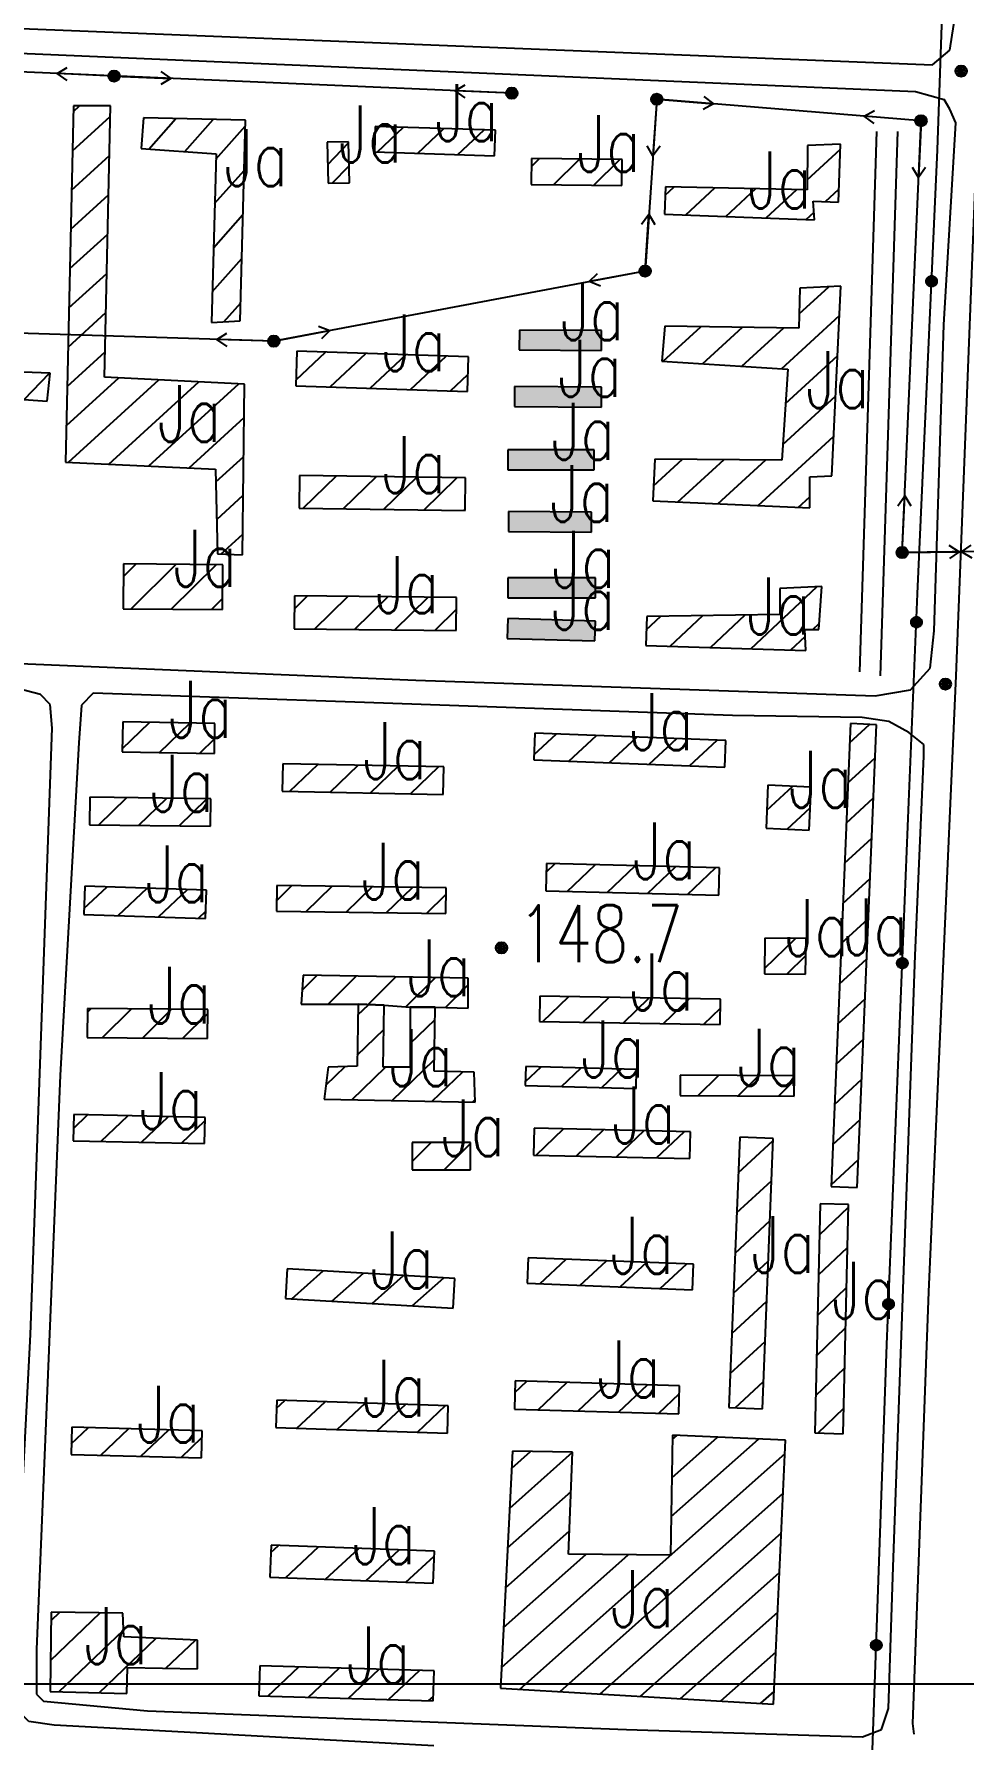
# Model space of a CAD drawing. Extents: x 408766 to 414302, y 5156573 to 5161925.
# Drawn here: x 413025 to 413352, y 5157980 to 5158580 of the extents above; entities that cross this region are included whole.
import ezdxf

# ---------------------------------------------------------------- set-up
doc = ezdxf.new("R2010")
doc.units = 0
doc.header["$LTSCALE"] = 1000
for name, pattern in [('0001', [0.5, 0.5, 0]), ('0004', [0.5, 0.5, 0]), ('4222', [0.5, 0.5, 0]), ('5130', [1, 1, 0]), ('5310', [1, 1, 0])]:
    doc.linetypes.add(name, pattern=pattern)
doc.layers.get('0').update_dxf_attribs({"linetype": 'CONTINUOUS'})
for name, color, linetype in [('0001', 1, 'CONTINUOUS'), ('0001ADD', 1, 'CONTINUOUS'), ('0002', 2, 'CONTINUOUS'), ('0002ADD', 2, 'CONTINUOUS'), ('0003', 3, 'CONTINUOUS'), ('0005ADD', 5, 'CONTINUOUS'), ('0006', 6, 'CONTINUOUS'), ('0007', 7, 'CONTINUOUS'), ('0012', 12, 'CONTINUOUS'), ('0015', 15, 'CONTINUOUS'), ('0017', 85, 'CONTINUOUS')]:
    doc.layers.add(name, color=color, linetype=linetype)
doc.styles.add('SIMPLEX', font='simplex.shx', dxfattribs={"width": 0.75, "height": 20})
pattern_1 = [(45, (0, 0), (-7.071067812, 7.071067812), [])]

# ---------------------------------------------------------------- blocks, each defined once
blk = doc.blocks.new('8140')
for radius in [0.0002, 0.000141, 0.0000832, 0.0000301]:
    blk.add_circle((0, 0), radius)
at = {"flags": 1}
blk.add_attdef('8140', (0, 0), '', height=0.0000001, dxfattribs=at)
blk = doc.blocks.new('5130')
blk.add_hatch(color=256).paths.add_polyline_path([(0.0002, 0, 1), (-0.0002, 0, 1)])
for points in [[(0, 0), (0.002, 0)], [(0.001638, 0.000233), (0.002, 0), (0.001658, -0.000229)]]:
    blk.add_lwpolyline(points)
blk.add_circle((0, 0), 0.0002)
at = {"flags": 1}
blk.add_attdef('5130', (0, 0), '', height=0.000001, dxfattribs=at)
blk = doc.blocks.new('5131')
for points in [[(-0.001638, -0.000233), (-0.002, 0), (-0.001658, 0.000229)], [(0, 0), (-0.002, 0)]]:
    blk.add_lwpolyline(points)
at = {"flags": 1}
blk.add_attdef('5131', (0, 0), '', height=0.0000000001, dxfattribs=at)

msp = doc.modelspace()

# ---------------------------------------------------------------- hatches: boundary and pattern name
at = {"layer": '0001ADD', "linetype": '0001'}
h = msp.add_hatch(dxfattribs=at)
h.set_pattern_fill('U', color=256, scale=10, angle=42.33133, style=0, pattern_type=0)
h.set_pattern_definition([(42.33133006, (0, 0), (-6.734168526, 7.392629726), [])])
h.paths.add_polyline_path([(413035.86, 5158429.66), (413088.63, 5158427.2), (413089.33, 5158397.34), (413098.12, 5158396.99), (413098.83, 5158457.06), (413049.58, 5158459.52), (413051.67, 5158554.93), (413038.65, 5158554.93)])
h = msp.add_hatch(dxfattribs=at)
h.set_pattern_fill('U', color=256, scale=10, angle=48.42954, style=0, pattern_type=0)
h.set_pattern_definition([(48.42953628, (0, 0), (-7.481402487, 6.635406305), [])])
h.paths.add_polyline_path([(413087.15, 5158478.67), (413097.31, 5158479.27), (413099.08, 5158549.9), (413063.23, 5158550.67), (413062.46, 5158539.85), (413088.77, 5158538.05)])
h = msp.add_hatch(dxfattribs=at)
h.set_pattern_fill('U', color=256, scale=10, angle=43.12439, style=0, pattern_type=0)
h.set_pattern_definition([(43.1243862, (0, 0), (-6.83584483, 7.29871396), [])])
h.paths.add_polyline_path([(413144.44, 5158538.68), (413186.75, 5158537.3), (413187.05, 5158546.31), (413144.74, 5158547.69)])
h = msp.add_hatch(dxfattribs=at)
h.set_pattern_fill('U', color=256, scale=10, angle=42.83333, style=0, pattern_type=0)
h.set_pattern_definition([(42.83333026, (0, 0), (-6.798680167, 7.333344939), [])])
h.paths.add_polyline_path([(413246.41, 5158516.84), (413299.2, 5158514.84), (413298.8, 5158521.43), (413307.6, 5158521.03), (413308.4, 5158541.4), (413296.8, 5158541), (413296.6, 5158525.42), (413246.81, 5158526.42)])
h = msp.add_hatch(dxfattribs=at)
h.set_pattern_fill('U', color=256, scale=10, angle=44.37799, style=0, pattern_type=0)
h.set_pattern_definition([(44.37799412, (0, 0), (-6.993888778, 7.147413502), [])])
h.paths.add_polyline_path([(413199.59, 5158527.25), (413231.49, 5158526.91), (413231.59, 5158536.02), (413199.68, 5158536.37)])
h = msp.add_hatch(dxfattribs=at)
h.set_pattern_fill('U', color=256, scale=10, angle=42.45016, style=0, pattern_type=0)
h.set_pattern_definition([(42.45015512, (0, 0), (-6.749485522, 7.378647924), [])])
h.paths.add_polyline_path([(413242.33, 5158415.95), (413297.55, 5158413.5), (413297.55, 5158424.39), (413305.29, 5158424.74), (413308.45, 5158491.49), (413294.03, 5158490.79), (413293.68, 5158476.73), (413246.55, 5158477.44), (413245.49, 5158465.14), (413289.81, 5158462.33), (413287.7, 5158430.36), (413243.03, 5158430.71)])
for points in [[(413195.38, 5158469.06), (413224.3, 5158468.86), (413224.35, 5158475.86), (413195.43, 5158476.06)], [(413193.7, 5158449.19), (413224.29, 5158448.99), (413224.34, 5158455.99), (413193.75, 5158456.19)], [(413191.41, 5158426.95), (413221.79, 5158426.95), (413221.79, 5158433.95), (413191.41, 5158433.95)], [(413191.62, 5158405.2), (413220.75, 5158404.99), (413220.8, 5158411.99), (413191.67, 5158412.2)], [(413191.41, 5158381.92), (413222.21, 5158381.92), (413222.21, 5158388.92), (413191.41, 5158388.92)], [(413191.2, 5158367.58), (413222, 5158366.75), (413222.19, 5158373.75), (413191.39, 5158374.58)]]:
    msp.add_hatch(color=256, dxfattribs=at).paths.add_polyline_path(points)
h = msp.add_hatch(dxfattribs=at)
h.set_pattern_fill('U', color=256, scale=10, angle=43.12874, style=0, pattern_type=0)
h.set_pattern_definition([(43.12874265, (0, 0), (-6.836399764, 7.298194178), [])])
h.paths.add_polyline_path([(413116.84, 5158456.47), (413177.17, 5158454.5), (413177.57, 5158466.66), (413117.24, 5158468.63)])
h = msp.add_hatch(dxfattribs=at)
h.set_pattern_fill('U', color=256, scale=10, angle=46.10038, style=0, pattern_type=0)
h.set_pattern_definition([(46.10038412, (0, 0), (-7.205557604, 6.933969975), [])])
h.paths.add_polyline_path([(412998.83, 5158407.48), (413017.12, 5158407.83), (413019.58, 5158451.74), (413029.43, 5158451.04), (413030.48, 5158460.88), (412984.05, 5158462.63), (412983, 5158447.53), (412998.83, 5158447.18)])
h = msp.add_hatch(dxfattribs=at)
h.set_pattern_fill('U', color=256, scale=10, angle=44.17068, style=0, pattern_type=0)
h.set_pattern_definition([(44.17068428, (0, 0), (-6.967982, 7.172672224), [])])
h.paths.add_polyline_path([(413117.97, 5158413.39), (413176.33, 5158412.55), (413176.49, 5158424.09), (413118.14, 5158424.94)])
h = msp.add_hatch(dxfattribs=at)
h.set_pattern_fill('U', color=256, scale=10, angle=44.53851, style=0, pattern_type=0)
h.set_pattern_definition([(44.5385065, (0, 0), (-7.013884568, 7.127792314), [])])
h.paths.add_polyline_path([(413056.11, 5158378.07), (413091.06, 5158377.79), (413091.19, 5158393.56), (413056.23, 5158393.84)])
h = msp.add_hatch(dxfattribs=at)
h.set_pattern_fill('U', color=256, scale=10, angle=44.43342, style=0, pattern_type=0)
h.set_pattern_definition([(44.43341881, (0, 0), (-7.000799508, 7.140644666), [])])
h.paths.add_polyline_path([(413116.28, 5158371), (413173.22, 5158370.44), (413173.34, 5158382.04), (413116.39, 5158382.6)])
h = msp.add_hatch(dxfattribs=at)
h.set_pattern_fill('U', color=256, scale=10, angle=43.21223, style=0, pattern_type=0)
h.set_pattern_definition([(43.21222974, (0, 0), (-6.847026881, 7.288224948), [])])
h.paths.add_polyline_path([(413239.85, 5158365.16), (413296.13, 5158363.4), (413295.78, 5158370.78), (413300.7, 5158370.78), (413301.76, 5158385.89), (413286.98, 5158385.19), (413286.98, 5158376.05), (413240.2, 5158375.35)])
h = msp.add_hatch(dxfattribs=at)
h.set_pattern_fill('U', color=256, scale=10, angle=44.00485, style=0, pattern_type=0)
h.set_pattern_definition([(44.00485077, (0, 0), (-6.947192686, 7.192809867), [])])
h.paths.add_polyline_path([(413055.8, 5158327.76), (413088.22, 5158327.2), (413088.4, 5158337.67), (413055.98, 5158338.24)])
h = msp.add_hatch(dxfattribs=at)
h.set_pattern_fill('U', color=256, scale=10, angle=42.81403, style=0, pattern_type=0)
h.set_pattern_definition([(42.81403406, (0, 0), (-6.796210041, 7.335634197), [])])
h.paths.add_polyline_path([(413200.5, 5158324.92), (413267.64, 5158322.36), (413268, 5158331.76), (413200.85, 5158334.32)])
h = msp.add_hatch(dxfattribs=at)
h.set_pattern_fill('U', color=256, scale=10, angle=42.60444, style=0, pattern_type=0)
h.set_pattern_definition([(42.60443922, (-215241.429, 21783.46), (-6.769329997, 7.360446413), [])])
h.paths.add_polyline_path([(413305.03, 5158174.9), (413314.23, 5158174.52), (413321.04, 5158337.28), (413311.84, 5158337.67)])
h = msp.add_hatch(dxfattribs=at)
h.set_pattern_fill('U', color=256, scale=10, angle=43.86131, style=0, pattern_type=0)
h.set_pattern_definition([(43.86130654, (0, 0), (-6.929150616, 7.210192212), [])])
h.paths.add_polyline_path([(413112.02, 5158313.92), (413168.69, 5158312.79), (413168.88, 5158322.43), (413112.21, 5158323.56)])
h = msp.add_hatch(dxfattribs=at)
h.set_pattern_fill('U', color=256, scale=10, angle=44.24207, style=0, pattern_type=0)
h.set_pattern_definition([(44.24207416, (0, 0), (-6.976913657, 7.163984633), [])])
h.paths.add_polyline_path([(413044.24, 5158302.13), (413086.81, 5158301.57), (413086.94, 5158311.18), (413044.37, 5158311.75)])
h = msp.add_hatch(dxfattribs=at)
h.set_pattern_fill('U', color=256, scale=10, angle=43.58976, style=0, pattern_type=0)
h.set_pattern_definition([(43.58976366, (0, 0), (-6.894901538, 7.242950558), [])])
h.paths.add_polyline_path([(413204.79, 5158278.86), (413265.52, 5158277.36), (413265.75, 5158286.97), (413205.03, 5158288.47)])
h = msp.add_hatch(dxfattribs=at)
h.set_pattern_fill('U', color=256, scale=10, angle=43.11819, style=0, pattern_type=0)
h.set_pattern_definition([(43.11819332, (0, 0), (-6.835055901, 7.299452776), [])])
h.paths.add_polyline_path([(413042.27, 5158270.6), (413085.12, 5158269.19), (413085.44, 5158279.08), (413042.59, 5158280.48)])
h = msp.add_hatch(dxfattribs=at)
h.set_pattern_fill('U', color=256, scale=10, angle=44.1864, style=0, pattern_type=0)
h.set_pattern_definition([(44.18640413, (0, 0), (-6.969949656, 7.170760197), [])])
h.paths.add_polyline_path([(413110.05, 5158271.68), (413169.53, 5158270.84), (413169.66, 5158279.92), (413110.18, 5158280.76)])
h = msp.add_hatch(dxfattribs=at)
h.set_pattern_fill('U', color=256, scale=10, angle=45, style=0, pattern_type=0)
h.set_pattern_definition(pattern_1)
h.paths.add_polyline_path([(413118.69, 5158238.98), (413138.74, 5158238.98), (413147.88, 5158238.62), (413157.03, 5158237.92), (413165.82, 5158237.92), (413177.43, 5158237.57), (413177.43, 5158248.11), (413119.39, 5158249.16)])
h = msp.add_hatch(dxfattribs=at)
h.set_pattern_fill('U', color=256, scale=10, angle=44.52312, style=0, pattern_type=0)
h.set_pattern_definition([(44.52312201, (0, 0), (-7.011970432, 7.129675355), [])])
h.paths.add_polyline_path([(413043.47, 5158227.26), (413085.76, 5158226.91), (413085.84, 5158237.12), (413043.56, 5158237.47)])
h = msp.add_hatch(dxfattribs=at)
h.set_pattern_fill('U', color=256, scale=10, angle=43.86318, style=0, pattern_type=0)
h.set_pattern_definition([(43.86318182, (0, 0), (-6.929386601, 7.209965418), [])])
h.paths.add_polyline_path([(413126.78, 5158205.6), (413179.89, 5158204.55), (413179.54, 5158215.09), (413165.47, 5158215.44), (413165.82, 5158237.92), (413157.03, 5158237.92), (413157.03, 5158216.84), (413147.53, 5158216.84), (413147.88, 5158238.62), (413138.74, 5158238.98), (413138.38, 5158217.19), (413128.18, 5158216.84)])
h = msp.add_hatch(dxfattribs=at)
h.set_pattern_fill('U', color=256, scale=10, angle=44.05574, style=0, pattern_type=0)
h.set_pattern_definition([(44.05574172, (0, 0), (-6.953578704, 7.186636432), [])])
h.paths.add_polyline_path([(413202.53, 5158232.94), (413266.01, 5158231.89), (413266.16, 5158240.74), (413202.67, 5158241.79)])
h = msp.add_hatch(dxfattribs=at)
h.set_pattern_fill('U', color=256, scale=10, angle=43.46202, style=0, pattern_type=0)
h.set_pattern_definition([(43.46201682, (0, 0), (-6.878735509, 7.258305436), [])])
h.paths.add_polyline_path([(413197.52, 5158210.44), (413236.49, 5158209.39), (413236.67, 5158216.09), (413197.7, 5158217.14)])
h = msp.add_hatch(dxfattribs=at)
h.set_pattern_fill('U', color=256, scale=10, angle=44.70039, style=0, pattern_type=0)
h.set_pattern_definition([(44.70039486, (0, 0), (-7.033996013, 7.107946263), [])])
h.paths.add_polyline_path([(413251.99, 5158206.88), (413292.01, 5158206.67), (413292.04, 5158213.79), (413252.03, 5158214)])
h = msp.add_hatch(dxfattribs=at)
h.set_pattern_fill('U', color=256, scale=10, angle=43.68968, style=0, pattern_type=0)
h.set_pattern_definition([(43.6896832, (0, 0), (-6.90752221, 7.230915358), [])])
h.paths.add_polyline_path([(413038.54, 5158191.01), (413084.7, 5158189.96), (413084.91, 5158199.11), (413038.75, 5158200.17)])
h = msp.add_hatch(dxfattribs=at)
h.set_pattern_fill('U', color=256, scale=10, angle=43.6897, style=0, pattern_type=0)
h.set_pattern_definition([(43.68969623, (0, 0), (-6.907523854, 7.230913788), [])])
h.paths.add_polyline_path([(413200.45, 5158185.95), (413255.34, 5158184.7), (413255.56, 5158194.11), (413200.66, 5158195.37)])
h = msp.add_hatch(dxfattribs=at)
h.set_pattern_fill('U', color=256, scale=10, angle=45, style=0, pattern_type=0)
h.set_pattern_definition(pattern_1)
h.paths.add_polyline_path([(413157.77, 5158180.76), (413178.2, 5158180.76), (413178.2, 5158190.32), (413157.77, 5158190.32)])
h = msp.add_hatch(dxfattribs=at)
h.set_pattern_fill('U', color=256, scale=10, angle=42.71216, style=0, pattern_type=0)
h.set_pattern_definition([(42.71215935, (0, 0), (-6.783156187, 7.34770659), [])])
h.paths.add_polyline_path([(413269.1, 5158097.17), (413280.9, 5158096.7), (413284.7, 5158191.81), (413272.9, 5158192.28)])
h = msp.add_hatch(dxfattribs=at)
h.set_pattern_fill('U', color=256, scale=10, angle=43.63776, style=0, pattern_type=0)
h.set_pattern_definition([(43.6377611, (0, 0), (-6.900966634, 7.237172067), [])])
h.paths.add_polyline_path([(413299.34, 5158088.22), (413309.26, 5158087.98), (413311.17, 5158168.55), (413301.26, 5158168.78)])
h = msp.add_hatch(dxfattribs=at)
h.set_pattern_fill('U', color=256, scale=10, angle=42.7787, style=0, pattern_type=0)
h.set_pattern_definition([(42.7787046, (0, 0), (-6.791685485, 7.33982345), [])])
h.paths.add_polyline_path([(413198.19, 5158140.85), (413256.26, 5158138.6), (413256.61, 5158147.62), (413198.54, 5158149.87)])
h = msp.add_hatch(dxfattribs=at)
h.set_pattern_fill('U', color=256, scale=10, angle=41.71783, style=0, pattern_type=0)
h.set_pattern_definition([(41.71782902, (0, 0), (-6.654626576, 7.46431143), [])])
h.paths.add_polyline_path([(413113.17, 5158135.5), (413172.1, 5158132.12), (413172.7, 5158142.59), (413113.78, 5158145.97)])
h = msp.add_hatch(dxfattribs=at)
h.set_pattern_fill('U', color=256, scale=10, angle=43.32553, style=0, pattern_type=0)
h.set_pattern_definition([(43.3255288, (0, 0), (-6.861425523, 7.274671112), [])])
h.paths.add_polyline_path([(413193.68, 5158096.64), (413251.47, 5158094.95), (413251.76, 5158104.82), (413193.97, 5158106.51)])
h = msp.add_hatch(dxfattribs=at)
h.set_pattern_fill('U', color=256, scale=10, angle=43.12875, style=0, pattern_type=0)
h.set_pattern_definition([(43.12875413, (0, 0), (-6.836401227, 7.298192808), [])])
h.paths.add_polyline_path([(413109.79, 5158090.17), (413170.12, 5158088.2), (413170.44, 5158097.8), (413110.11, 5158099.77)])
h = msp.add_hatch(dxfattribs=at)
h.set_pattern_fill('U', color=256, scale=10, angle=43.4161, style=0, pattern_type=0)
h.set_pattern_definition([(43.41609964, (0, 0), (-6.872916451, 7.263815764), [])])
h.paths.add_polyline_path([(413037.78, 5158080.71), (413083.63, 5158079.44), (413083.89, 5158088.94), (413038.05, 5158090.21)])
h = msp.add_hatch(dxfattribs=at)
h.set_pattern_fill('U', color=256, scale=10, angle=41.64985, style=0, pattern_type=0)
h.set_pattern_definition([(41.64985068, (0, 0), (-6.645765893, 7.472201529), [])])
h.paths.add_polyline_path([(413188.82, 5157998.52), (413284.84, 5157992.9), (413289.06, 5158085.64), (413249.32, 5158087.4), (413248.61, 5158045.24), (413212.73, 5158045.59), (413214.14, 5158081.43), (413193.04, 5158081.78)])
h = msp.add_hatch(dxfattribs=at)
h.set_pattern_fill('U', color=256, scale=10, angle=42.89442, style=0, pattern_type=0)
h.set_pattern_definition([(42.89442363, (0, 0), (-6.806495703, 7.326091472), [])])
h.paths.add_polyline_path([(413107.71, 5158037.49), (413165.14, 5158035.38), (413165.55, 5158046.66), (413108.12, 5158048.77)])
h = msp.add_hatch(dxfattribs=at)
h.set_pattern_fill('U', color=256, scale=10, angle=43.68969, style=0, pattern_type=0)
h.set_pattern_definition([(43.68968748, (0, 0), (-6.907522749, 7.230914844), [])])
h.paths.add_polyline_path([(413030.45, 5157997.28), (413057.4, 5157996.66), (413057.6, 5158005.7), (413082.29, 5158005.29), (413082.29, 5158015.36), (413056.37, 5158016.59), (413055.96, 5158024.81), (413030.86, 5158025.22)])
h = msp.add_hatch(dxfattribs=at)
h.set_pattern_fill('U', color=256, scale=10, angle=43.35599, style=0, pattern_type=0)
h.set_pattern_definition([(43.35599142, (0, 0), (-6.8652923, 7.271022049), [])])
h.paths.add_polyline_path([(413103.83, 5157995.76), (413165.14, 5157994), (413165.44, 5158004.6), (413104.13, 5158006.36)])
at = {"layer": '0005ADD', "linetype": '5310'}
h = msp.add_hatch(color=256, dxfattribs=at)
edge = h.paths.add_edge_path()
edge.add_arc((413340.38, 5158493.21), 1.9, 0, 360)
h = msp.add_hatch(color=256, dxfattribs=at)
edge = h.paths.add_edge_path()
edge.add_arc((413335.06, 5158373.33), 1.9, 0, 360)
h = msp.add_hatch(color=256, dxfattribs=at)
edge = h.paths.add_edge_path()
edge.add_arc((413330.1, 5158253.43), 1.9, 0, 360)
h = msp.add_hatch(color=256, dxfattribs=at)
edge = h.paths.add_edge_path()
edge.add_arc((413325.24, 5158133.53), 1.9, 0, 360)
h = msp.add_hatch(color=256, dxfattribs=at)
edge = h.paths.add_edge_path()
edge.add_arc((413320.94, 5158013.61), 1.9, 0, 360)

# ---------------------------------------------------------------- linework, layer by layer
at = {"layer": '0001', "linetype": '0001'}
for points in [[(413035.86, 5158429.66), (413088.63, 5158427.2), (413089.33, 5158397.34), (413098.12, 5158396.99), (413098.83, 5158457.06), (413049.58, 5158459.52), (413051.67, 5158554.93), (413038.65, 5158554.93)], [(413087.15, 5158478.67), (413097.31, 5158479.27), (413099.08, 5158549.9), (413063.23, 5158550.67), (413062.46, 5158539.85), (413088.77, 5158538.05)], [(413144.44, 5158538.68), (413186.75, 5158537.3), (413187.05, 5158546.31), (413144.74, 5158547.69)], [(413128.2, 5158527.66), (413135.67, 5158527.81), (413135.38, 5158542.28), (413127.91, 5158542.13)], [(413246.41, 5158516.84), (413299.2, 5158514.84), (413298.8, 5158521.43), (413307.6, 5158521.03), (413308.4, 5158541.4), (413296.8, 5158541), (413296.6, 5158525.42), (413246.81, 5158526.42)], [(413199.59, 5158527.25), (413231.49, 5158526.91), (413231.59, 5158536.02), (413199.68, 5158536.37)], [(413242.33, 5158415.95), (413297.55, 5158413.5), (413297.55, 5158424.39), (413305.29, 5158424.74), (413308.45, 5158491.49), (413294.03, 5158490.79), (413293.68, 5158476.73), (413246.55, 5158477.44), (413245.49, 5158465.14), (413289.81, 5158462.33), (413287.7, 5158430.36), (413243.03, 5158430.71)], [(413195.38, 5158469.06), (413224.3, 5158468.86), (413224.35, 5158475.86), (413195.43, 5158476.06)], [(413116.84, 5158456.47), (413177.17, 5158454.5), (413177.57, 5158466.66), (413117.24, 5158468.63)], [(412998.83, 5158407.48), (413017.12, 5158407.83), (413019.58, 5158451.74), (413029.43, 5158451.04), (413030.48, 5158460.88), (412984.05, 5158462.63), (412983, 5158447.53), (412998.83, 5158447.18)], [(413193.7, 5158449.19), (413224.29, 5158448.99), (413224.34, 5158455.99), (413193.75, 5158456.19)], [(413191.41, 5158426.95), (413221.79, 5158426.95), (413221.79, 5158433.95), (413191.41, 5158433.95)], [(413117.97, 5158413.39), (413176.33, 5158412.55), (413176.49, 5158424.09), (413118.14, 5158424.94)], [(413191.62, 5158405.2), (413220.75, 5158404.99), (413220.8, 5158411.99), (413191.67, 5158412.2)], [(413056.11, 5158378.07), (413091.06, 5158377.79), (413091.19, 5158393.56), (413056.23, 5158393.84)], [(413191.41, 5158381.92), (413222.21, 5158381.92), (413222.21, 5158388.92), (413191.41, 5158388.92)], [(413116.28, 5158371), (413173.22, 5158370.44), (413173.34, 5158382.04), (413116.39, 5158382.6)], [(413239.85, 5158365.16), (413296.13, 5158363.4), (413295.78, 5158370.78), (413300.7, 5158370.78), (413301.76, 5158385.89), (413286.98, 5158385.19), (413286.98, 5158376.05), (413240.2, 5158375.35)], [(413191.2, 5158367.58), (413222, 5158366.75), (413222.19, 5158373.75), (413191.39, 5158374.58)], [(413055.8, 5158327.76), (413088.22, 5158327.2), (413088.4, 5158337.67), (413055.98, 5158338.24)], [(413200.5, 5158324.92), (413267.64, 5158322.36), (413268, 5158331.76), (413200.85, 5158334.32)], [(413305.03, 5158174.9), (413314.23, 5158174.52), (413321.04, 5158337.28), (413311.84, 5158337.67)], [(413112.02, 5158313.92), (413168.69, 5158312.79), (413168.88, 5158322.43), (413112.21, 5158323.56)], [(413282.2, 5158300.86), (413297.38, 5158300.22), (413298.02, 5158315.37), (413282.83, 5158316.01)], [(413044.24, 5158302.13), (413086.81, 5158301.57), (413086.94, 5158311.18), (413044.37, 5158311.75)], [(413204.79, 5158278.86), (413265.52, 5158277.36), (413265.75, 5158286.97), (413205.03, 5158288.47)], [(413042.27, 5158270.6), (413085.12, 5158269.19), (413085.44, 5158279.08), (413042.59, 5158280.48)], [(413110.05, 5158271.68), (413169.53, 5158270.84), (413169.66, 5158279.92), (413110.18, 5158280.76)], [(413281.6, 5158249.71), (413296.06, 5158249.51), (413296.24, 5158262.06), (413281.78, 5158262.27)], [(413118.69, 5158238.98), (413138.74, 5158238.98), (413147.88, 5158238.62), (413157.03, 5158237.92), (413165.82, 5158237.92), (413177.43, 5158237.57), (413177.43, 5158248.11), (413119.39, 5158249.16)], [(413043.47, 5158227.26), (413085.76, 5158226.91), (413085.84, 5158237.12), (413043.56, 5158237.47)], [(413126.78, 5158205.6), (413179.89, 5158204.55), (413179.54, 5158215.09), (413165.47, 5158215.44), (413165.82, 5158237.92), (413157.03, 5158237.92), (413157.03, 5158216.84), (413147.53, 5158216.84), (413147.88, 5158238.62), (413138.74, 5158238.98), (413138.38, 5158217.19), (413128.18, 5158216.84)], [(413202.53, 5158232.94), (413266.01, 5158231.89), (413266.16, 5158240.74), (413202.67, 5158241.79)], [(413197.52, 5158210.44), (413236.49, 5158209.39), (413236.67, 5158216.09), (413197.7, 5158217.14)], [(413251.99, 5158206.88), (413292.01, 5158206.67), (413292.04, 5158213.79), (413252.03, 5158214)], [(413038.54, 5158191.01), (413084.7, 5158189.96), (413084.91, 5158199.11), (413038.75, 5158200.17)], [(413200.45, 5158185.95), (413255.34, 5158184.7), (413255.56, 5158194.11), (413200.66, 5158195.37)], [(413157.77, 5158180.76), (413178.2, 5158180.76), (413178.2, 5158190.32), (413157.77, 5158190.32)], [(413269.1, 5158097.17), (413280.9, 5158096.7), (413284.7, 5158191.81), (413272.9, 5158192.28)], [(413299.34, 5158088.22), (413309.26, 5158087.98), (413311.17, 5158168.55), (413301.26, 5158168.78)], [(413198.19, 5158140.85), (413256.26, 5158138.6), (413256.61, 5158147.62), (413198.54, 5158149.87)], [(413113.17, 5158135.5), (413172.1, 5158132.12), (413172.7, 5158142.59), (413113.78, 5158145.97)], [(413193.68, 5158096.64), (413251.47, 5158094.95), (413251.76, 5158104.82), (413193.97, 5158106.51)], [(413109.79, 5158090.17), (413170.12, 5158088.2), (413170.44, 5158097.8), (413110.11, 5158099.77)], [(413037.78, 5158080.71), (413083.63, 5158079.44), (413083.89, 5158088.94), (413038.05, 5158090.21)], [(413188.82, 5157998.52), (413284.84, 5157992.9), (413289.06, 5158085.64), (413249.32, 5158087.4), (413248.61, 5158045.24), (413212.73, 5158045.59), (413214.14, 5158081.43), (413193.04, 5158081.78)], [(413107.71, 5158037.49), (413165.14, 5158035.38), (413165.55, 5158046.66), (413108.12, 5158048.77)], [(413030.45, 5157997.28), (413057.4, 5157996.66), (413057.6, 5158005.7), (413082.29, 5158005.29), (413082.29, 5158015.36), (413056.37, 5158016.59), (413055.96, 5158024.81), (413030.86, 5158025.22)], [(413103.83, 5157995.76), (413165.14, 5157994), (413165.44, 5158004.6), (413104.13, 5158006.36)]]:
    msp.add_lwpolyline(points, close=True, dxfattribs=at)
at = {"layer": '0001ADD', "linetype": '0001'}
for p, q in [((413128.06, 5158534.33), (413135.39, 5158541.95)), ((413129.63, 5158527.69), (413135.55, 5158533.85)), ((413282.46, 5158307.2), (413291.64, 5158315.64)), ((413289.59, 5158300.55), (413297.71, 5158308)), ((413281.63, 5158251.57), (413292.48, 5158262.12)), ((413289.47, 5158249.6), (413296.15, 5158256.1))]:
    msp.add_line(p, q, dxfattribs=at)
at = {"layer": '0002', "linetype": '5130'}
for points in [[(413192.79, 5158559.34), (412629.85, 5158583.63), (411841.73, 5158622.37), (411642.19, 5158633.01), (411205.34, 5158652.07)], [(413370.94, 5158398.36), (413330.08, 5158397.82), (413336.66, 5158549.67), (413243.74, 5158557.22), (413239.65, 5158496.81), (413109.09, 5158472.15), (412653.35, 5158486.31)]]:
    msp.add_lwpolyline(points, dxfattribs=at)
at = {"layer": '0003', "linetype": '4222'}
for points in [[(412299.56, 5158615.89), (412766.27, 5158594.12), (412808.13, 5158594.23), (412813.77, 5158592.17), (412909.41, 5158588.25), (412927.75, 5158586.47), (412972.7, 5158583.96), (413340.68, 5158569.32)], [(412299.56, 5158607.04), (412417.15, 5158603.16), (412515.25, 5158596.63), (412553.28, 5158596.21), (412914.19, 5158577.97), (413334.71, 5158559.97), (413344.77, 5158557.16)]]:
    msp.add_lwpolyline(points, dxfattribs=at)
at = {"layer": '0005ADD', "linetype": '5310'}
msp.add_lwpolyline([(413300.18, 5157508.79), (413301.5, 5157539.05), (413310.74, 5157744.54), (413316.95, 5157900.67), (413324.67, 5158119.31), (413332.39, 5158310.16), (413335.48, 5158383.33), (413342.44, 5158539.43), (413347.86, 5158698.72), (413356.35, 5158904.87), (413366.39, 5159129.61), (413373.36, 5159305.06), (413381.84, 5159532.06), (413389.57, 5159769.9), (413395.82, 5159945.99), (413397.26, 5160028.33)], dxfattribs=at)
for centre in [(413340.38, 5158493.21), (413335.06, 5158373.33), (413330.1, 5158253.43), (413325.24, 5158133.53), (413320.94, 5158013.61)]:
    msp.add_circle(centre, 1.9, dxfattribs=at)
at = {"layer": '0006', "linetype": '0004'}
for points in [[(413340.68, 5158569.32), (413346.81, 5158574.49), (413348.19, 5158583.47), (413350.95, 5158662.86), (413361.35, 5158896.15), (413366.91, 5159047.96), (413369.67, 5159113.55), (413371.08, 5159138.21), (413369, 5159142.36), (413361.4, 5159145.12), (413192.05, 5159149.95)], [(413375.81, 5159008.64), (413372.35, 5158928.55), (413365.52, 5158767.81), (413355.85, 5158531.81), (413348.95, 5158354.49), (413339.24, 5158137.82), (413333.71, 5157986.04), (413334.12, 5157982.37)], [(412827.46, 5158366.7), (412929.77, 5158362.56), (413159.04, 5158352.99), (413320.52, 5158347.46), (413332.96, 5158349.53), (413339.87, 5158357.12), (413341.26, 5158370.24), (413344.71, 5158477.94), (413348.88, 5158548.95), (413346.81, 5158553.78), (413344.77, 5158557.16)], [(413321.06, 5158545.91), (413315.01, 5158355.83)], [(413322.41, 5158354.48), (413328.46, 5158545.91)], [(413165.33, 5157978.16), (413077.54, 5157982.99), (413031.89, 5157985.44), (413022.9, 5157986.82), (413018.06, 5157991.65), (413017.37, 5158002.7), (413023.59, 5158122.83), (413031.21, 5158336.12), (413030.51, 5158344.41), (413027.06, 5158347.86), (413019.45, 5158349.93), (412936.5, 5158354.07), (412826.77, 5158358.42)], [(413141, 5158345.04), (413045.57, 5158348.35), (413041.42, 5158344.21), (413040.59, 5158330.95), (413033.96, 5158214.09), (413025.66, 5158012.09), (413025.66, 5157996.34), (413028.15, 5157993.86), (413064.66, 5157990.54), (413233.1, 5157983.91), (413316.08, 5157981.42), (413322.72, 5157983.91), (413325.21, 5157991.37), (413326.87, 5158041.1), (413334.62, 5158256.11), (413337.68, 5158326.17), (413337.68, 5158330.37), (413332.42, 5158334.58), (413325.4, 5158338.43), (413315.93, 5158339.84), (413270.32, 5158340.54), (413141, 5158345.04)]]:
    msp.add_lwpolyline(points, dxfattribs=at)
at = {"layer": '0012'}
msp.add_line((410479.32, 5158000), (413803.83, 5158000), dxfattribs=at)

# ---------------------------------------------------------------- block references
at = {"layer": '0002ADD', "linetype": '5130', "xscale": 10000, "yscale": 10000, "zscale": 10000}
for name, p, rotation in [('5130', (413052.92, 5158565.38), 177.5299292412911), ('5131', (413052.92, 5158565.38), 177.5299292412911), ('5130', (413192.79, 5158559.34), 177.5299292412911), ('5130', (413243.74, 5158557.22), 266.1218865473269), ('5131', (413243.74, 5158557.22), 175.3544269562632), ('5130', (413336.66, 5158549.67), 175.3544269562632), ('5131', (413336.66, 5158549.67), 87.51867368484928), ('5131', (413239.65, 5158496.81), 266.1218865473269), ('5130', (413239.65, 5158496.81), 190.6991482895665), ('5131', (413109.09, 5158472.15), 190.6991482895665), ('5130', (413109.09, 5158472.15), 178.2200516263123), ('5130', (413330.08, 5158397.82), 87.51867368484928), ('5131', (413330.08, 5158397.82), 180.7622857200805), ('5130', (413370.94, 5158398.36), 180.7622857200805)]:
    msp.add_blockref(name, p, dxfattribs=dict(at, rotation=rotation))
at = {"layer": '0015', "xscale": 10000, "yscale": 10000, "zscale": 10000}
for p in [(413350.77, 5158567.14, 149.1), (413345.24, 5158351.57, 148.9), (413189.15, 5158258.82, 148.7)]:
    msp.add_blockref('8140', p, dxfattribs=at)

# ---------------------------------------------------------------- texts
at = {"layer": '0007', "style": 'SIMPLEX', "width": 0.75}
msp.add_text('148.7', height=20, dxfattribs=at).set_placement((413195.15, 5158253.82, 148.7))
at = {"layer": '0017', "linetype": '0001', "style": 'SIMPLEX', "width": 0.75}
for p in [(413165.75, 5158542.5), (413131.79, 5158534.97), (413215.59, 5158531.64), (413091.6, 5158526.7), (413275.81, 5158518.83), (413209.87, 5158472.46), (413147.21, 5158461.57), (413209.02, 5158452.59), (413296.14, 5158448.63), (413068.2, 5158436.73), (413206.6, 5158430.45), (413147.23, 5158418.74), (413206.21, 5158408.6), (413073.65, 5158385.82), (413206.81, 5158385.42), (413144.81, 5158376.52), (413206.69, 5158370.66), (413275.38, 5158369.03), (413072.1, 5158332.72), (413234.25, 5158328.34), (413140.45, 5158318.17), (413290.11, 5158308.11), (413065.59, 5158306.66), (413235.27, 5158282.92), (413063.85, 5158274.84), (413139.85, 5158275.8), (413288.92, 5158255.89), (413309.62, 5158256.2), (413155.97, 5158241.79), (413234.34, 5158236.84), (413064.66, 5158232.19), (413217.09, 5158213.26), (413149.64, 5158210.17), (413272.02, 5158210.34), (413061.73, 5158195.06), (413228, 5158190.03), (413167.99, 5158185.54), (413227.4, 5158144.23), (413276.9, 5158144.49), (413142.94, 5158139.04), (413305.26, 5158128.38), (413222.72, 5158100.73), (413140.11, 5158093.99), (413060.84, 5158084.82), (413136.63, 5158042.08), (413227.51, 5158019.95), (413042.38, 5158006.93), (413134.64, 5158000.18)]:
    msp.add_text('Ja', height=20, dxfattribs=at).set_placement(p)

doc.saveas('drawing.dxf')
